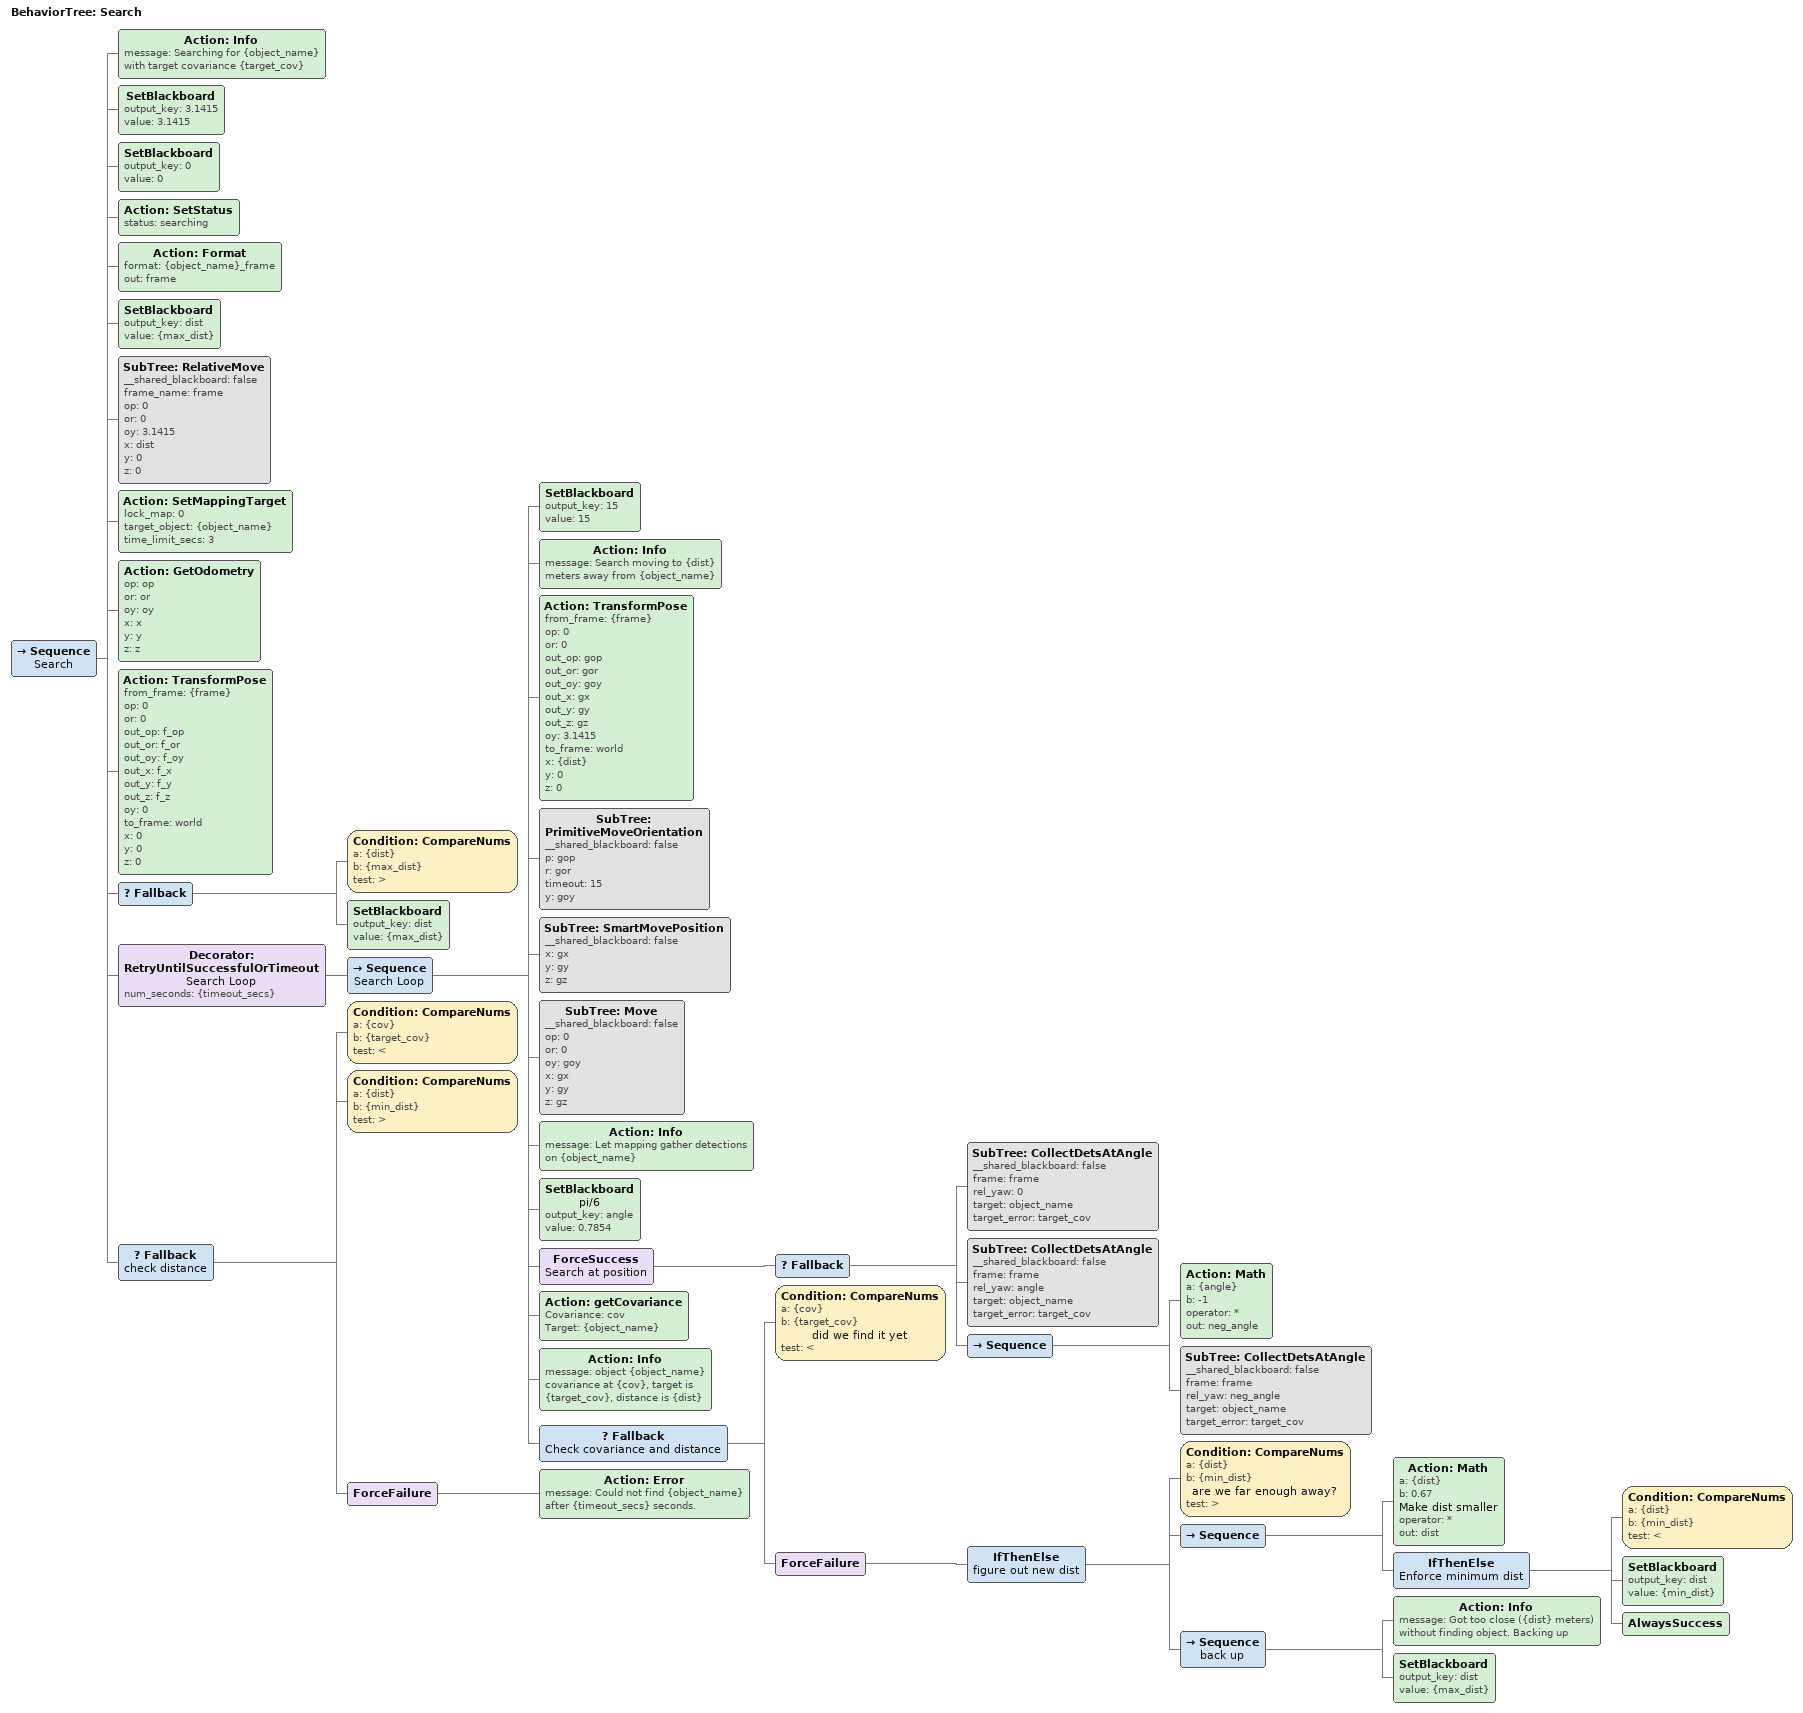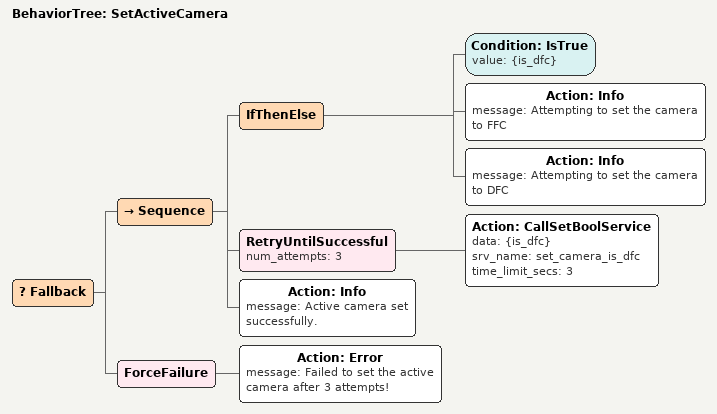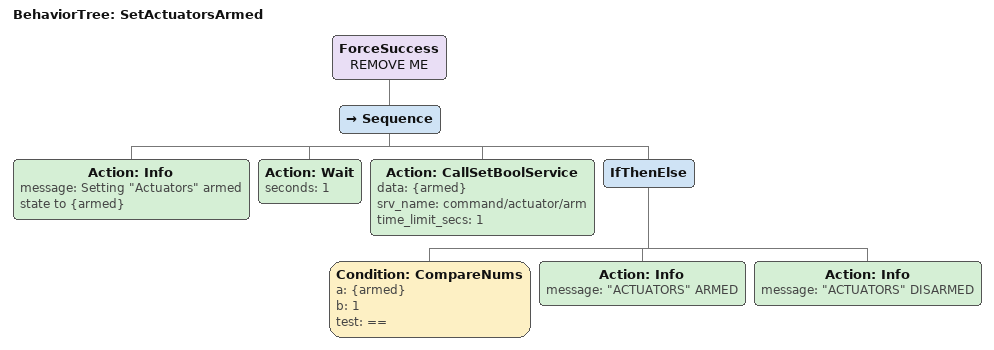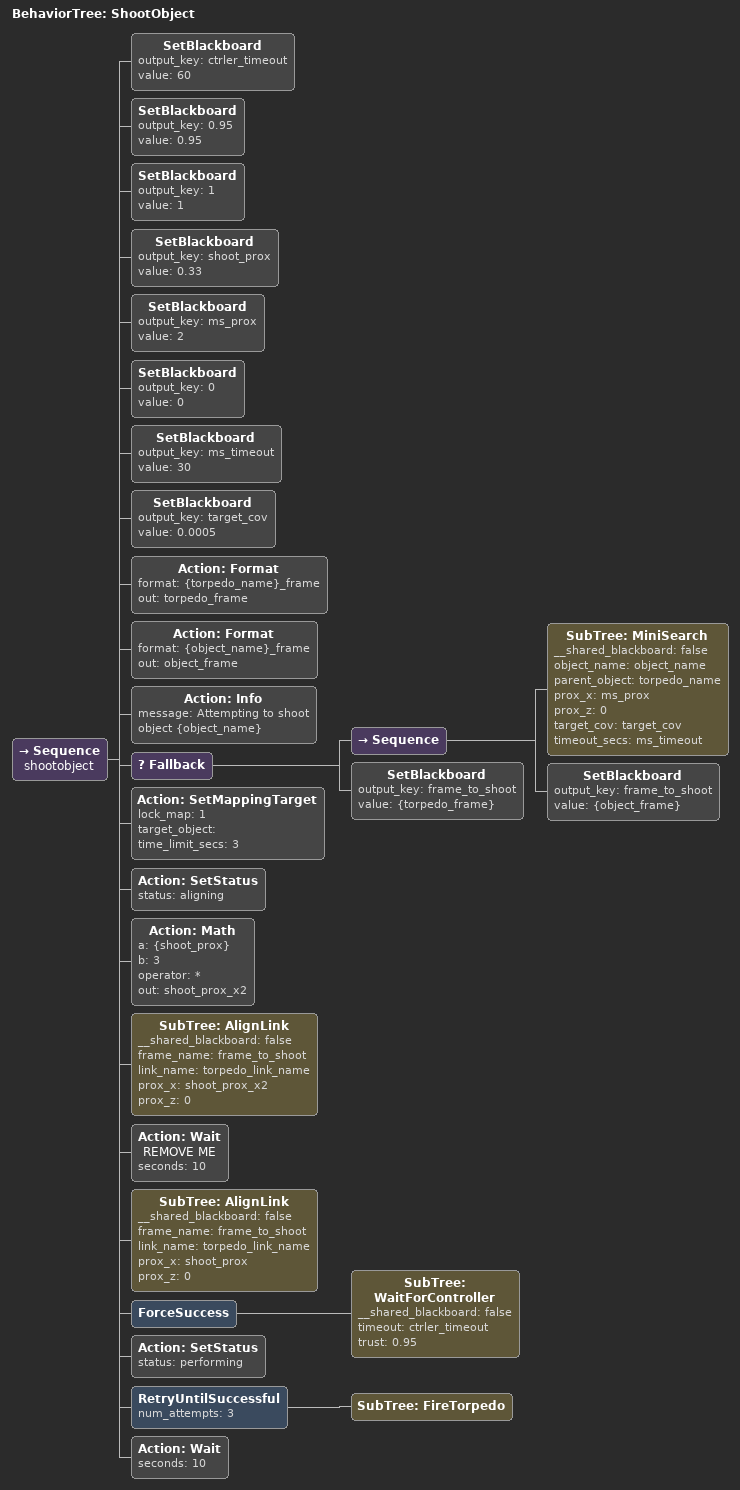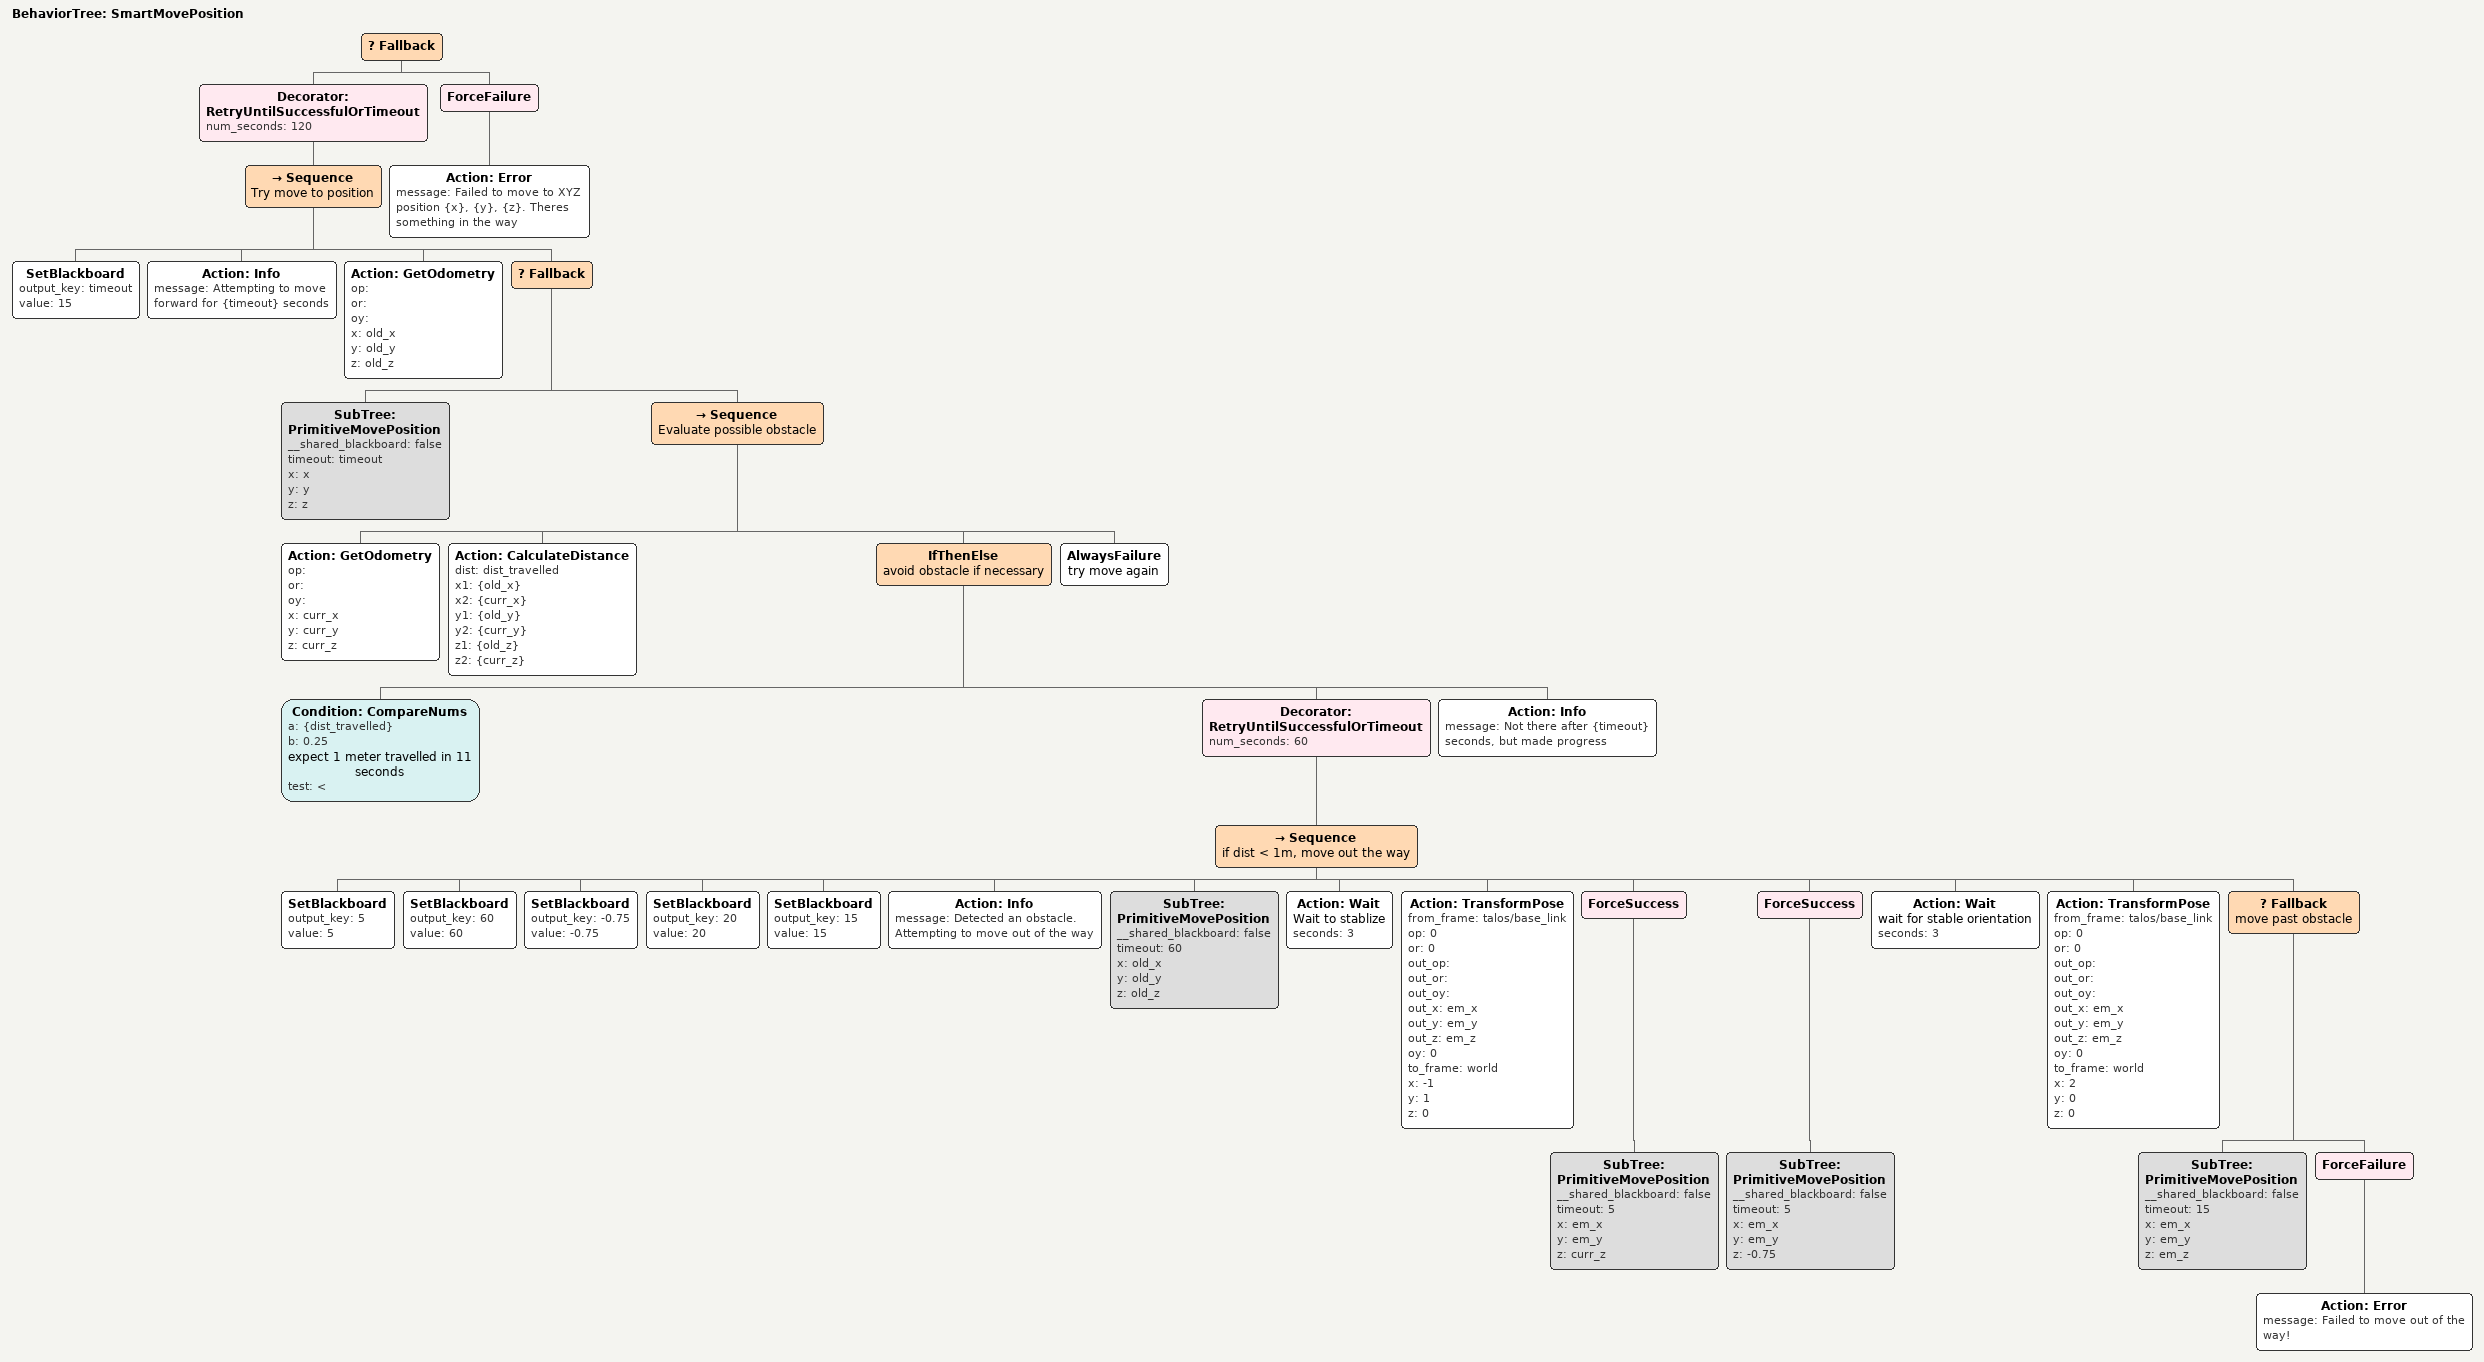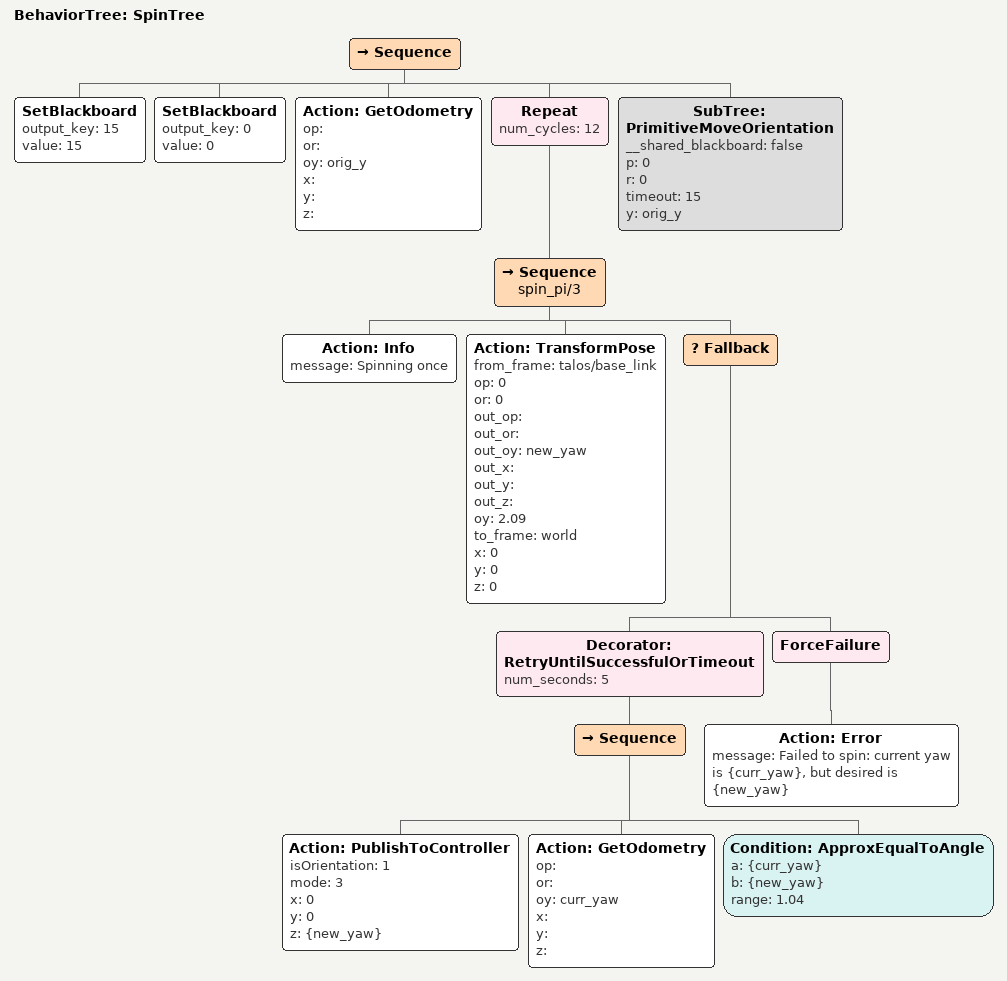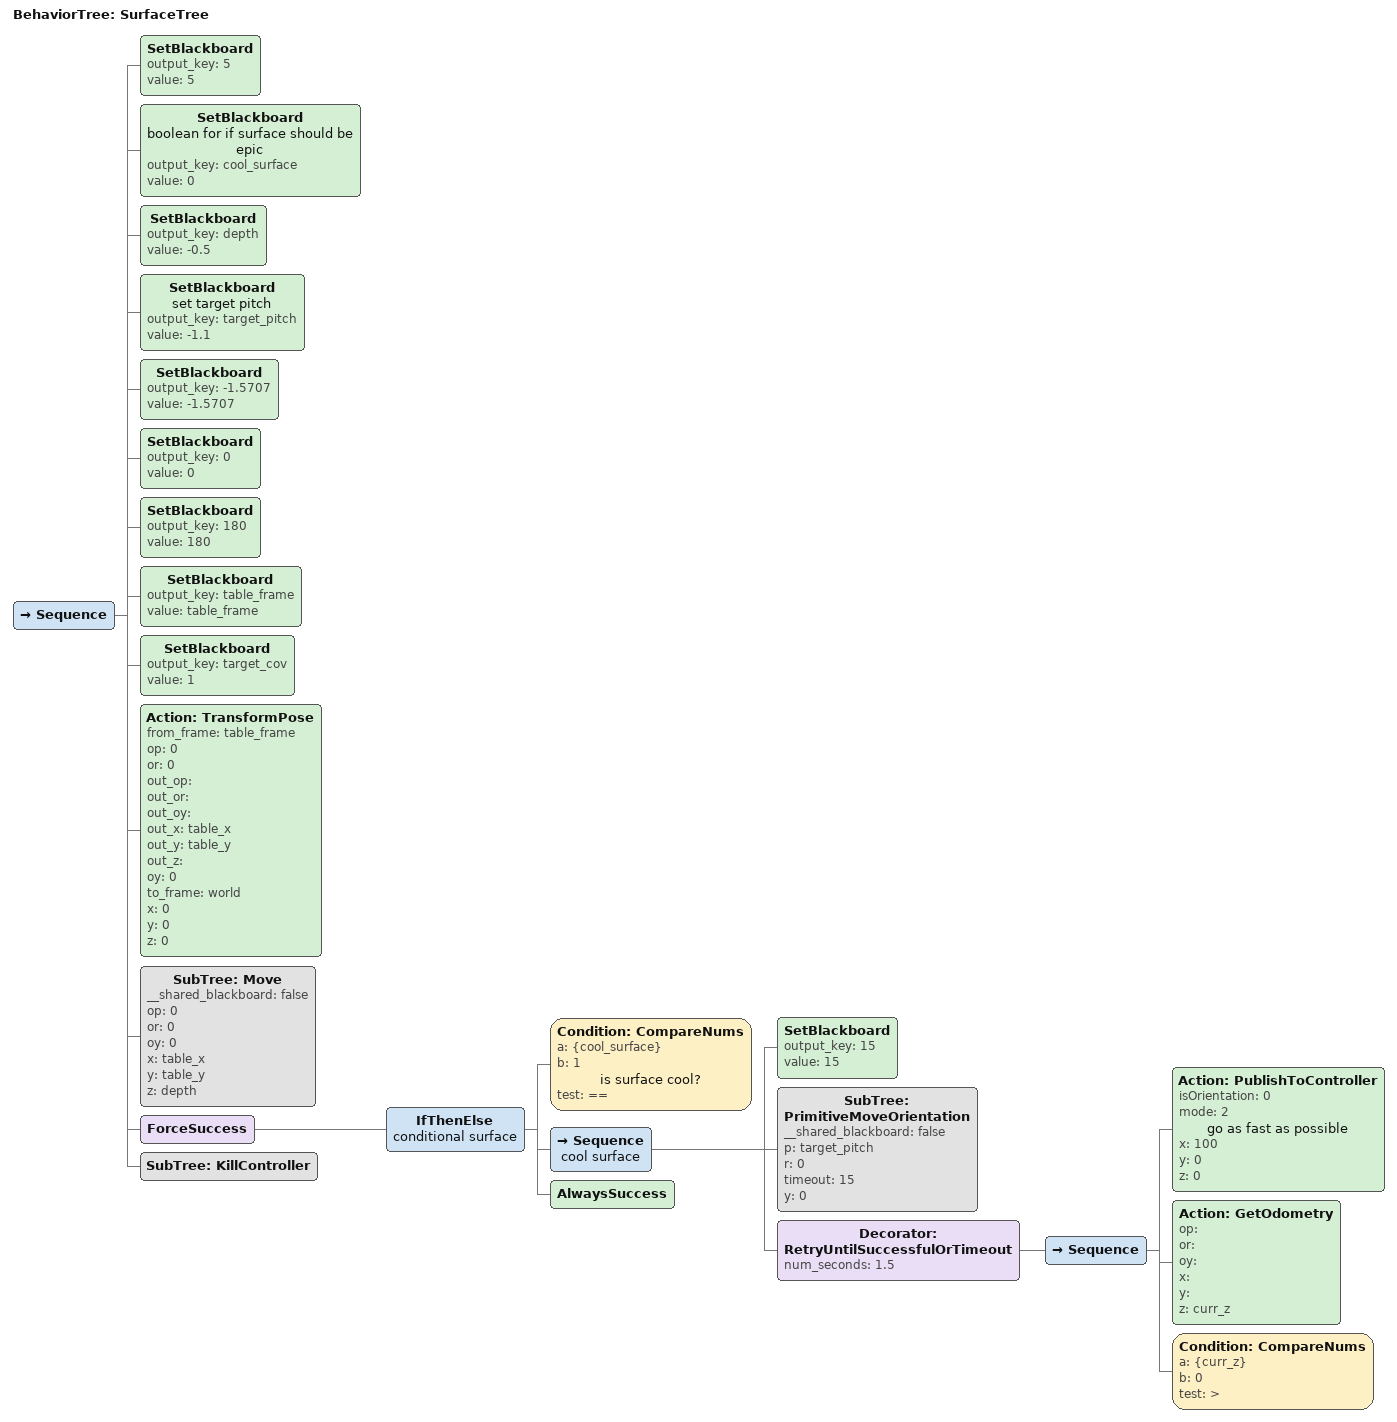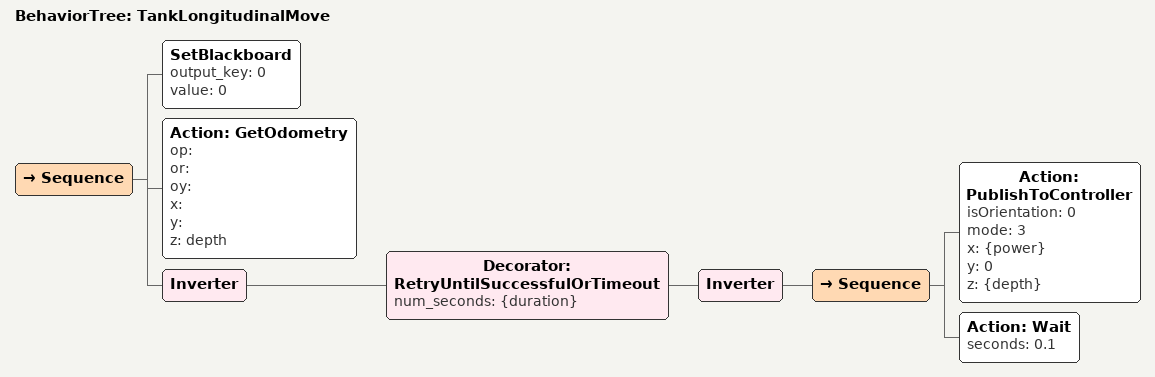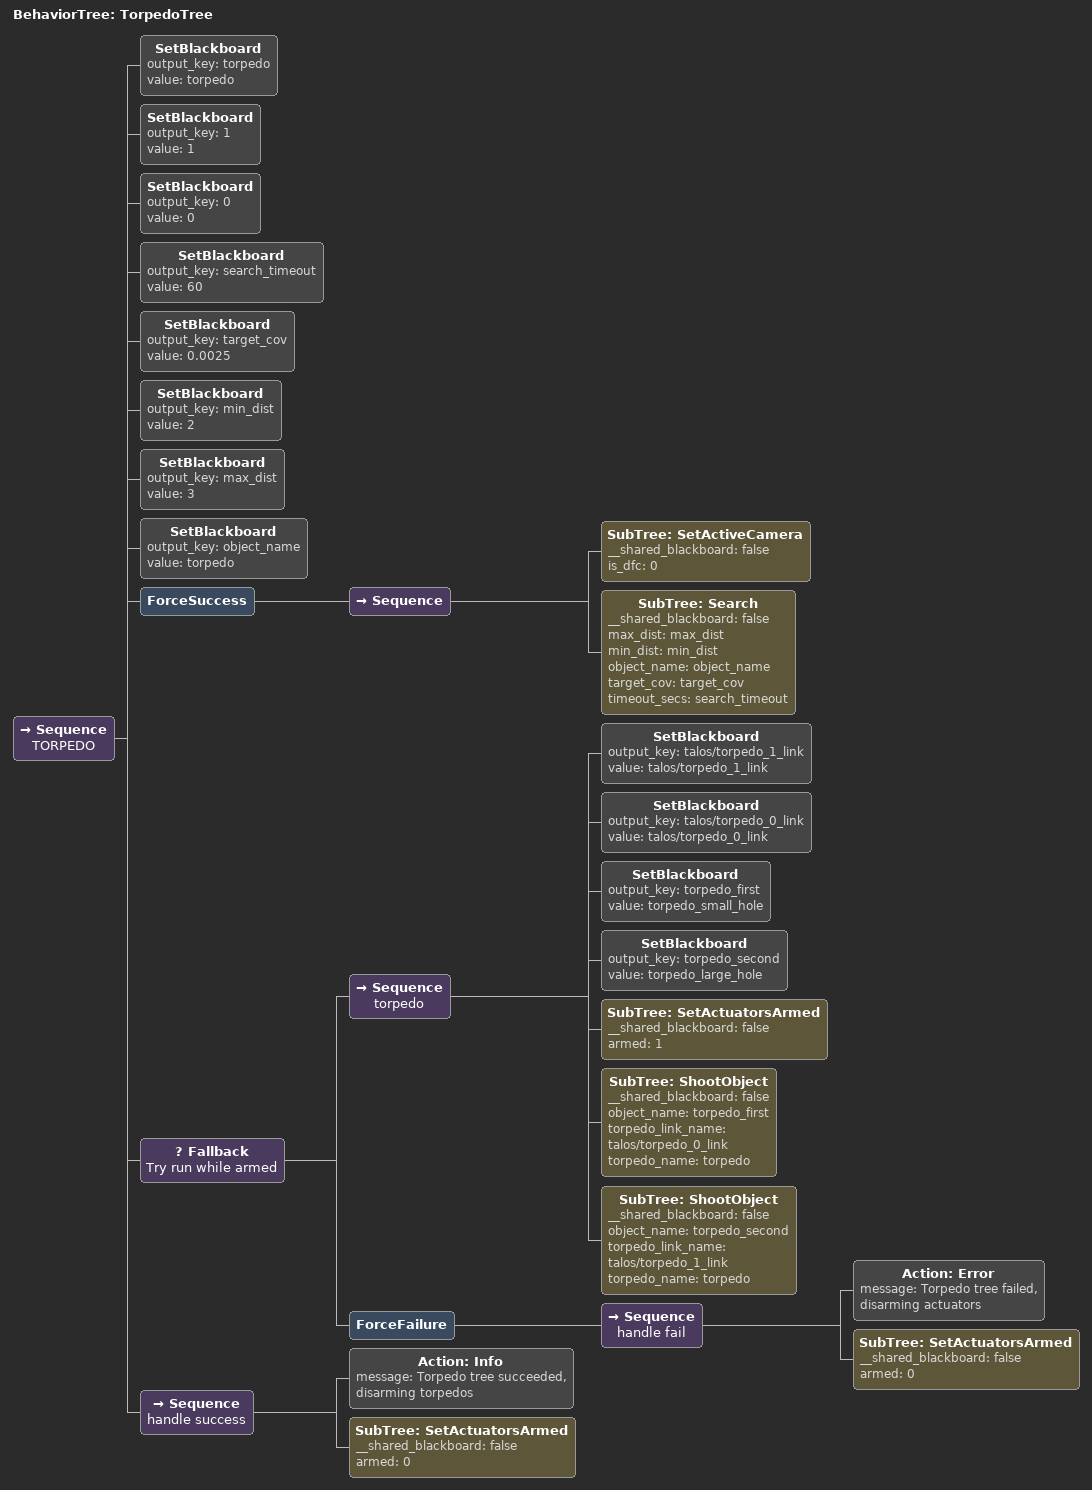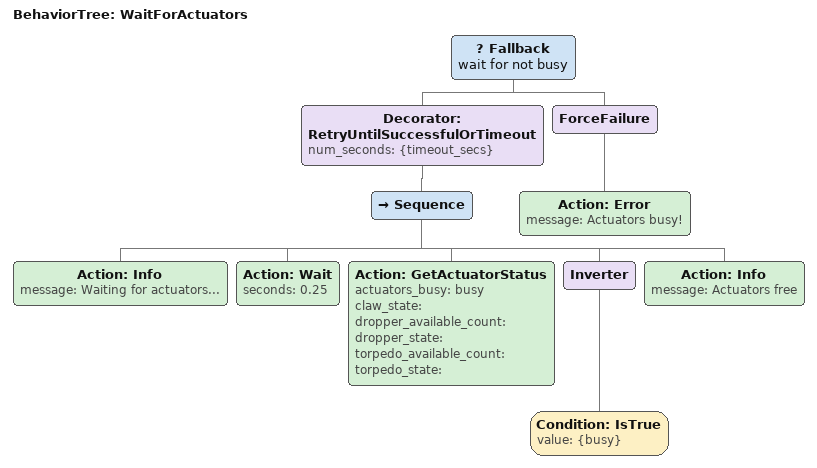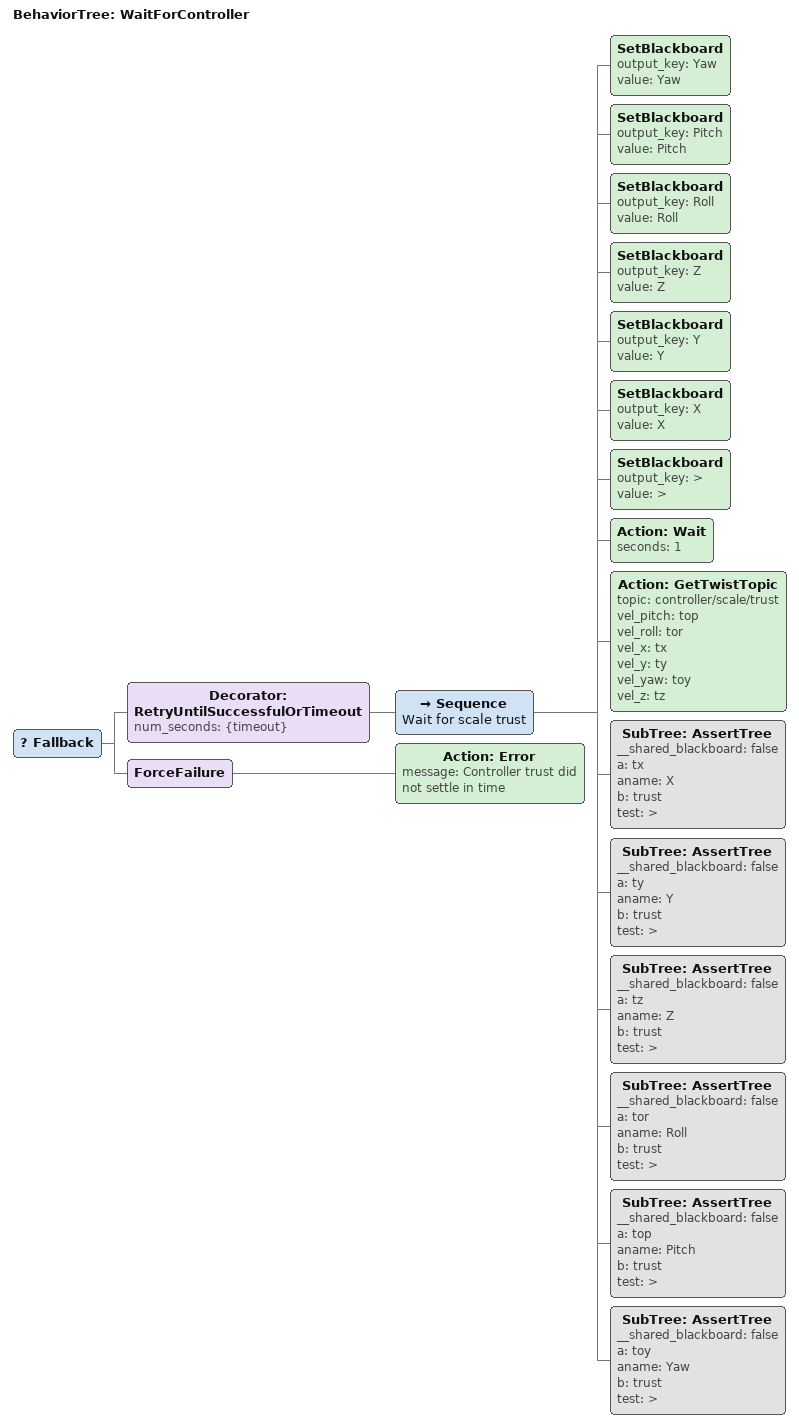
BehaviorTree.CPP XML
<BehaviorTree ID="Search">
    <Sequence name="Search">
        <Action ID="Info" message="Searching for {object_name} with target covariance {target_cov}"/>
        <SetBlackboard output_key="3.1415" value="3.1415"/>
        <SetBlackboard output_key="0" value="0"/>
        <Action ID="SetStatus" status="searching"/>
        <Action ID="Format" format="{object_name}_frame" out="frame"/>
        <SetBlackboard output_key="dist" value="{max_dist}"/>
        <SubTree ID="RelativeMove" __shared_blackboard="false" frame_name="frame" op="0" or="0" oy="3.1415" x="dist" y="0" z="0"/>
        <Action ID="SetMappingTarget" lock_map="0" target_object="{object_name}" time_limit_secs="3"/>
        <Action ID="GetOdometry" op="op" or="or" oy="oy" x="x" y="y" z="z"/>
        <Action ID="TransformPose" from_frame="{frame}" op="0" or="0" out_op="f_op" out_or="f_or" out_oy="f_oy" out_x="f_x" out_y="f_y" out_z="f_z" oy="0" to_frame="world" x="0" y="0" z="0"/>
        <Fallback>
            <Condition ID="CompareNums" a="{dist}" b="{max_dist}" test=">"/>
            <SetBlackboard output_key="dist" value="{max_dist}"/>
        </Fallback>
        <Decorator ID="RetryUntilSuccessfulOrTimeout" name="Search Loop" num_seconds="{timeout_secs}">
            <Sequence name="Search Loop">
                <SetBlackboard output_key="15" value="15"/>
                <Action ID="Info" message="Search moving to {dist} meters away from {object_name}"/>
                <Action ID="TransformPose" from_frame="{frame}" op="0" or="0" out_op="gop" out_or="gor" out_oy="goy" out_x="gx" out_y="gy" out_z="gz" oy="3.1415" to_frame="world" x="{dist}" y="0" z="0"/>
                <SubTree ID="PrimitiveMoveOrientation" __shared_blackboard="false" p="gop" r="gor" timeout="15" y="goy"/>
                <SubTree ID="SmartMovePosition" __shared_blackboard="false" x="gx" y="gy" z="gz"/>
                <SubTree ID="Move" __shared_blackboard="false" op="0" or="0" oy="goy" x="gx" y="gy" z="gz"/>
                <Action ID="Info" message="Let mapping gather detections on {object_name}"/>
                <SetBlackboard name="pi/6" output_key="angle" value="0.7854"/>
                <ForceSuccess name="Search at position">
                    <Fallback>
                        <SubTree ID="CollectDetsAtAngle" __shared_blackboard="false" frame="frame" rel_yaw="0" target="object_name" target_error="target_cov"/>
                        <SubTree ID="CollectDetsAtAngle" __shared_blackboard="false" frame="frame" rel_yaw="angle" target="object_name" target_error="target_cov"/>
                        <Sequence>
                            <Action ID="Math" a="{angle}" b="-1" operator="*" out="neg_angle"/>
                            <SubTree ID="CollectDetsAtAngle" __shared_blackboard="false" frame="frame" rel_yaw="neg_angle" target="object_name" target_error="target_cov"/>
                        </Sequence>
                    </Fallback>
                </ForceSuccess>
                <Action Covariance="cov" ID="getCovariance" Target="{object_name}"/>
                <Action ID="Info" message="object {object_name} covariance at {cov}, target is {target_cov}, distance is {dist}"/>
                <Fallback name="Check covariance and distance">
                    <Condition ID="CompareNums" a="{cov}" b="{target_cov}" name="did we find it yet" test="&lt;"/>
                    <ForceFailure>
                        <IfThenElse name="figure out new dist">
                            <Condition ID="CompareNums" a="{dist}" b="{min_dist}" name="are we far enough away?" test=">"/>
                            <Sequence>
                                <Action ID="Math" a="{dist}" b="0.67" name="Make dist smaller" operator="*" out="dist"/>
                                <IfThenElse name="Enforce minimum dist">
                                    <Condition ID="CompareNums" a="{dist}" b="{min_dist}" test="&lt;"/>
                                    <SetBlackboard output_key="dist" value="{min_dist}"/>
                                    <AlwaysSuccess/>
                                </IfThenElse>
                            </Sequence>
                            <Sequence name="back up">
                                <Action ID="Info" message="Got too close ({dist} meters) without finding object. Backing up"/>
                                <SetBlackboard output_key="dist" value="{max_dist}"/>
                            </Sequence>
                        </IfThenElse>
                    </ForceFailure>
                </Fallback>
            </Sequence>
        </Decorator>
        <Fallback name="check distance">
            <Condition ID="CompareNums" a="{cov}" b="{target_cov}" test="&lt;"/>
            <Condition ID="CompareNums" a="{dist}" b="{min_dist}" test=">"/>
            <ForceFailure>
                <Action ID="Error" message="Could not find {object_name} after {timeout_secs} seconds."/>
            </ForceFailure>
        </Fallback>
    </Sequence>
</BehaviorTree>

<BehaviorTree ID="SetActiveCamera">
    <Fallback>
        <Sequence>
            <IfThenElse>
                <Condition ID="IsTrue" value="{is_dfc}"/>
                <Action ID="Info" message="Attempting to set the camera to FFC"/>
                <Action ID="Info" message="Attempting to set the camera to DFC"/>
            </IfThenElse>
            <RetryUntilSuccessful num_attempts="3">
                <Action ID="CallSetBoolService" data="{is_dfc}" srv_name="set_camera_is_dfc" time_limit_secs="3"/>
            </RetryUntilSuccessful>
            <Action ID="Info" message="Active camera set successfully."/>
        </Sequence>
        <ForceFailure>
            <Action ID="Error" message="Failed to set the active camera after 3 attempts!"/>
        </ForceFailure>
    </Fallback>
</BehaviorTree>

<BehaviorTree ID="SetActuatorsArmed">
    <ForceSuccess name="REMOVE ME">
        <Sequence>
            <Action ID="Info" message="Setting &quot;Actuators&quot; armed state to {armed}"/>
            <Action ID="Wait" seconds="1"/>
            <Action ID="CallSetBoolService" data="{armed}" srv_name="command/actuator/arm" time_limit_secs="1"/>
            <IfThenElse>
                <Condition ID="CompareNums" a="{armed}" b="1" test="=="/>
                <Action ID="Info" message="&quot;ACTUATORS&quot; ARMED"/>
                <Action ID="Info" message="&quot;ACTUATORS&quot; DISARMED"/>
            </IfThenElse>
        </Sequence>
    </ForceSuccess>
</BehaviorTree>

<BehaviorTree ID="ShootObject">
    <Sequence name="shootobject">
        <SetBlackboard output_key="ctrler_timeout" value="60"/>
        <SetBlackboard output_key="0.95" value="0.95"/>
        <SetBlackboard output_key="1" value="1"/>
        <SetBlackboard output_key="shoot_prox" value="0.33"/>
        <SetBlackboard output_key="ms_prox" value="2"/>
        <SetBlackboard output_key="0" value="0"/>
        <SetBlackboard output_key="ms_timeout" value="30"/>
        <SetBlackboard output_key="target_cov" value="0.0005"/>
        <Action ID="Format" format="{torpedo_name}_frame" out="torpedo_frame"/>
        <Action ID="Format" format="{object_name}_frame" out="object_frame"/>
        <Action ID="Info" message="Attempting to shoot object {object_name}"/>
        <Fallback>
            <Sequence>
                <SubTree ID="MiniSearch" __shared_blackboard="false" object_name="object_name" parent_object="torpedo_name" prox_x="ms_prox" prox_z="0" target_cov="target_cov" timeout_secs="ms_timeout"/>
                <SetBlackboard output_key="frame_to_shoot" value="{object_frame}"/>
            </Sequence>
            <SetBlackboard output_key="frame_to_shoot" value="{torpedo_frame}"/>
        </Fallback>
        <Action ID="SetMappingTarget" lock_map="1" target_object="" time_limit_secs="3"/>
        <Action ID="SetStatus" status="aligning"/>
        <Action ID="Math" a="{shoot_prox}" b="3" operator="*" out="shoot_prox_x2"/>
        <SubTree ID="AlignLink" __shared_blackboard="false" frame_name="frame_to_shoot" link_name="torpedo_link_name" prox_x="shoot_prox_x2" prox_z="0"/>
        <Action ID="Wait" name="REMOVE ME" seconds="10"/>
        <SubTree ID="AlignLink" __shared_blackboard="false" frame_name="frame_to_shoot" link_name="torpedo_link_name" prox_x="shoot_prox" prox_z="0"/>
        <ForceSuccess>
            <SubTree ID="WaitForController" __shared_blackboard="false" timeout="ctrler_timeout" trust="0.95"/>
        </ForceSuccess>
        <Action ID="SetStatus" status="performing"/>
        <RetryUntilSuccessful num_attempts="3">
            <SubTree ID="FireTorpedo"/>
        </RetryUntilSuccessful>
        <Action ID="Wait" seconds="10"/>
    </Sequence>
</BehaviorTree>

<BehaviorTree ID="SmartMovePosition">
    <Fallback>
        <Decorator ID="RetryUntilSuccessfulOrTimeout" num_seconds="120">
            <Sequence name="Try move to position">
                <SetBlackboard output_key="timeout" value="15"/>
                <Action ID="Info" message="Attempting to move forward for {timeout} seconds"/>
                <Action ID="GetOdometry" op="" or="" oy="" x="old_x" y="old_y" z="old_z"/>
                <Fallback>
                    <SubTree ID="PrimitiveMovePosition" __shared_blackboard="false" timeout="timeout" x="x" y="y" z="z"/>
                    <Sequence name="Evaluate possible obstacle">
                        <Action ID="GetOdometry" op="" or="" oy="" x="curr_x" y="curr_y" z="curr_z"/>
                        <Action ID="CalculateDistance" dist="dist_travelled" x1="{old_x}" x2="{curr_x}" y1="{old_y}" y2="{curr_y}" z1="{old_z}" z2="{curr_z}"/>
                        <IfThenElse name="avoid obstacle if necessary">
                            <Condition ID="CompareNums" a="{dist_travelled}" b="0.25" name="expect 1 meter travelled in 11 seconds" test="&lt;"/>
                            <Decorator ID="RetryUntilSuccessfulOrTimeout" num_seconds="60">
                                <Sequence name="if dist &lt; 1m, move out the way">
                                    <SetBlackboard output_key="5" value="5"/>
                                    <SetBlackboard output_key="60" value="60"/>
                                    <SetBlackboard output_key="-0.75" value="-0.75"/>
                                    <SetBlackboard output_key="20" value="20"/>
                                    <SetBlackboard output_key="15" value="15"/>
                                    <Action ID="Info" message="Detected an obstacle. Attempting to move out of the way"/>
                                    <SubTree ID="PrimitiveMovePosition" __shared_blackboard="false" timeout="60" x="old_x" y="old_y" z="old_z"/>
                                    <Action ID="Wait" name="Wait to stablize" seconds="3"/>
                                    <Action ID="TransformPose" from_frame="talos/base_link" op="0" or="0" out_op="" out_or="" out_oy="" out_x="em_x" out_y="em_y" out_z="em_z" oy="0" to_frame="world" x="-1" y="1" z="0"/>
                                    <ForceSuccess>
                                        <SubTree ID="PrimitiveMovePosition" __shared_blackboard="false" timeout="5" x="em_x" y="em_y" z="curr_z"/>
                                    </ForceSuccess>
                                    <ForceSuccess>
                                        <SubTree ID="PrimitiveMovePosition" __shared_blackboard="false" timeout="5" x="em_x" y="em_y" z="-0.75"/>
                                    </ForceSuccess>
                                    <Action ID="Wait" name="wait for stable orientation" seconds="3"/>
                                    <Action ID="TransformPose" from_frame="talos/base_link" op="0" or="0" out_op="" out_or="" out_oy="" out_x="em_x" out_y="em_y" out_z="em_z" oy="0" to_frame="world" x="2" y="0" z="0"/>
                                    <Fallback name="move past obstacle">
                                        <SubTree ID="PrimitiveMovePosition" __shared_blackboard="false" timeout="15" x="em_x" y="em_y" z="em_z"/>
                                        <ForceFailure>
                                            <Action ID="Error" message="Failed to move out of the way!"/>
                                        </ForceFailure>
                                    </Fallback>
                                </Sequence>
                            </Decorator>
                            <Action ID="Info" message="Not there after {timeout} seconds, but made progress"/>
                        </IfThenElse>
                        <AlwaysFailure name="try move again"/>
                    </Sequence>
                </Fallback>
            </Sequence>
        </Decorator>
        <ForceFailure>
            <Action ID="Error" message="Failed to move to XYZ position {x}, {y}, {z}. Theres something in the way"/>
        </ForceFailure>
    </Fallback>
</BehaviorTree>

<BehaviorTree ID="SpinTree">
    <Sequence>
        <SetBlackboard output_key="15" value="15"/>
        <SetBlackboard output_key="0" value="0"/>
        <Action ID="GetOdometry" op="" or="" oy="orig_y" x="" y="" z=""/>
        <Repeat num_cycles="12">
            <Sequence name="spin_pi/3">
                <Action ID="Info" message="Spinning once"/>
                <Action ID="TransformPose" from_frame="talos/base_link" op="0" or="0" out_op="" out_or="" out_oy="new_yaw" out_x="" out_y="" out_z="" oy="2.09" to_frame="world" x="0" y="0" z="0"/>
                <Fallback>
                    <Decorator ID="RetryUntilSuccessfulOrTimeout" num_seconds="5">
                        <Sequence>
                            <Action ID="PublishToController" isOrientation="1" mode="3" x="0" y="0" z="{new_yaw}"/>
                            <Action ID="GetOdometry" op="" or="" oy="curr_yaw" x="" y="" z=""/>
                            <Condition ID="ApproxEqualToAngle" a="{curr_yaw}" b="{new_yaw}" range="1.04"/>
                        </Sequence>
                    </Decorator>
                    <ForceFailure>
                        <Action ID="Error" message="Failed to spin: current yaw is {curr_yaw}, but desired is {new_yaw}"/>
                    </ForceFailure>
                </Fallback>
            </Sequence>
        </Repeat>
        <SubTree ID="PrimitiveMoveOrientation" __shared_blackboard="false" p="0" r="0" timeout="15" y="orig_y"/>
    </Sequence>
</BehaviorTree>

<BehaviorTree ID="SurfaceTree">
    <Sequence>
        <SetBlackboard output_key="5" value="5"/>
        <SetBlackboard name="boolean for if surface should be epic" output_key="cool_surface" value="0"/>
        <SetBlackboard output_key="depth" value="-0.5"/>
        <SetBlackboard name="set target pitch" output_key="target_pitch" value="-1.1"/>
        <SetBlackboard output_key="-1.5707" value="-1.5707"/>
        <SetBlackboard output_key="0" value="0"/>
        <SetBlackboard output_key="180" value="180"/>
        <SetBlackboard output_key="table_frame" value="table_frame"/>
        <SetBlackboard output_key="target_cov" value="1"/>
        <Action ID="TransformPose" from_frame="table_frame" op="0" or="0" out_op="" out_or="" out_oy="" out_x="table_x" out_y="table_y" out_z="" oy="0" to_frame="world" x="0" y="0" z="0"/>
        <SubTree ID="Move" __shared_blackboard="false" op="0" or="0" oy="0" x="table_x" y="table_y" z="depth"/>
        <ForceSuccess>
            <IfThenElse name="conditional surface">
                <Condition ID="CompareNums" a="{cool_surface}" b="1" name="is surface cool?" test="=="/>
                <Sequence name="cool surface">
                    <SetBlackboard output_key="15" value="15"/>
                    <SubTree ID="PrimitiveMoveOrientation" __shared_blackboard="false" p="target_pitch" r="0" timeout="15" y="0"/>
                    <Decorator ID="RetryUntilSuccessfulOrTimeout" num_seconds="1.5">
                        <Sequence>
                            <Action ID="PublishToController" isOrientation="0" mode="2" name="go as fast as possible" x="100" y="0" z="0"/>
                            <Action ID="GetOdometry" op="" or="" oy="" x="" y="" z="curr_z"/>
                            <Condition ID="CompareNums" a="{curr_z}" b="0" test=">"/>
                        </Sequence>
                    </Decorator>
                </Sequence>
                <AlwaysSuccess/>
            </IfThenElse>
        </ForceSuccess>
        <SubTree ID="KillController"/>
    </Sequence>
</BehaviorTree>

<BehaviorTree ID="TankLongitudinalMove">
    <Sequence>
        <SetBlackboard output_key="0" value="0"/>
        <Action ID="GetOdometry" op="" or="" oy="" x="" y="" z="depth"/>
        <Inverter>
            <Decorator ID="RetryUntilSuccessfulOrTimeout" num_seconds="{duration}">
                <Inverter>
                    <Sequence>
                        <Action ID="PublishToController" isOrientation="0" mode="3" x="{power}" y="0" z="{depth}"/>
                        <Action ID="Wait" seconds="0.1"/>
                    </Sequence>
                </Inverter>
            </Decorator>
        </Inverter>
    </Sequence>
</BehaviorTree>

<BehaviorTree ID="TorpedoTree">
    <Sequence name="TORPEDO">
        <SetBlackboard output_key="torpedo" value="torpedo"/>
        <SetBlackboard output_key="1" value="1"/>
        <SetBlackboard output_key="0" value="0"/>
        <SetBlackboard output_key="search_timeout" value="60"/>
        <SetBlackboard output_key="target_cov" value="0.0025"/>
        <SetBlackboard output_key="min_dist" value="2"/>
        <SetBlackboard output_key="max_dist" value="3"/>
        <SetBlackboard output_key="object_name" value="torpedo"/>
        <ForceSuccess>
            <Sequence>
                <SubTree ID="SetActiveCamera" __shared_blackboard="false" is_dfc="0"/>
                <SubTree ID="Search" __shared_blackboard="false" max_dist="max_dist" min_dist="min_dist" object_name="object_name" target_cov="target_cov" timeout_secs="search_timeout"/>
            </Sequence>
        </ForceSuccess>
        <Fallback name="Try run while armed">
            <Sequence name="torpedo">
                <SetBlackboard output_key="talos/torpedo_1_link" value="talos/torpedo_1_link"/>
                <SetBlackboard output_key="talos/torpedo_0_link" value="talos/torpedo_0_link"/>
                <SetBlackboard output_key="torpedo_first" value="torpedo_small_hole"/>
                <SetBlackboard output_key="torpedo_second" value="torpedo_large_hole"/>
                <SubTree ID="SetActuatorsArmed" __shared_blackboard="false" armed="1"/>
                <SubTree ID="ShootObject" __shared_blackboard="false" object_name="torpedo_first" torpedo_link_name="talos/torpedo_0_link" torpedo_name="torpedo"/>
                <SubTree ID="ShootObject" __shared_blackboard="false" object_name="torpedo_second" torpedo_link_name="talos/torpedo_1_link" torpedo_name="torpedo"/>
            </Sequence>
            <ForceFailure>
                <Sequence name="handle fail">
                    <Action ID="Error" message="Torpedo tree failed, disarming actuators"/>
                    <SubTree ID="SetActuatorsArmed" __shared_blackboard="false" armed="0"/>
                </Sequence>
            </ForceFailure>
        </Fallback>
        <Sequence name="handle success">
            <Action ID="Info" message="Torpedo tree succeeded, disarming torpedos"/>
            <SubTree ID="SetActuatorsArmed" __shared_blackboard="false" armed="0"/>
        </Sequence>
    </Sequence>
</BehaviorTree>

<BehaviorTree ID="WaitForActuators">
    <Fallback name="wait for not busy">
        <Decorator ID="RetryUntilSuccessfulOrTimeout" num_seconds="{timeout_secs}">
            <Sequence>
                <Action ID="Info" message="Waiting for actuators..."/>
                <Action ID="Wait" seconds="0.25"/>
                <Action ID="GetActuatorStatus" actuators_busy="busy" claw_state="" dropper_available_count="" dropper_state="" torpedo_available_count="" torpedo_state=""/>
                <Inverter>
                    <Condition ID="IsTrue" value="{busy}"/>
                </Inverter>
                <Action ID="Info" message="Actuators free"/>
            </Sequence>
        </Decorator>
        <ForceFailure>
            <Action ID="Error" message="Actuators busy!"/>
        </ForceFailure>
    </Fallback>
</BehaviorTree>

<BehaviorTree ID="WaitForController">
    <Fallback>
        <Decorator ID="RetryUntilSuccessfulOrTimeout" num_seconds="{timeout}">
            <Sequence name="Wait for scale trust">
                <SetBlackboard output_key="Yaw" value="Yaw"/>
                <SetBlackboard output_key="Pitch" value="Pitch"/>
                <SetBlackboard output_key="Roll" value="Roll"/>
                <SetBlackboard output_key="Z" value="Z"/>
                <SetBlackboard output_key="Y" value="Y"/>
                <SetBlackboard output_key="X" value="X"/>
                <SetBlackboard output_key=">" value=">"/>
                <Action ID="Wait" seconds="1"/>
                <Action ID="GetTwistTopic" topic="controller/scale/trust" vel_pitch="top" vel_roll="tor" vel_x="tx" vel_y="ty" vel_yaw="toy" vel_z="tz"/>
                <SubTree ID="AssertTree" __shared_blackboard="false" a="tx" aname="X" b="trust" test=">"/>
                <SubTree ID="AssertTree" __shared_blackboard="false" a="ty" aname="Y" b="trust" test=">"/>
                <SubTree ID="AssertTree" __shared_blackboard="false" a="tz" aname="Z" b="trust" test=">"/>
                <SubTree ID="AssertTree" __shared_blackboard="false" a="tor" aname="Roll" b="trust" test=">"/>
                <SubTree ID="AssertTree" __shared_blackboard="false" a="top" aname="Pitch" b="trust" test=">"/>
                <SubTree ID="AssertTree" __shared_blackboard="false" a="toy" aname="Yaw" b="trust" test=">"/>
            </Sequence>
        </Decorator>
        <ForceFailure>
            <Action ID="Error" message="Controller trust did not settle in time"/>
        </ForceFailure>
    </Fallback>
</BehaviorTree>
